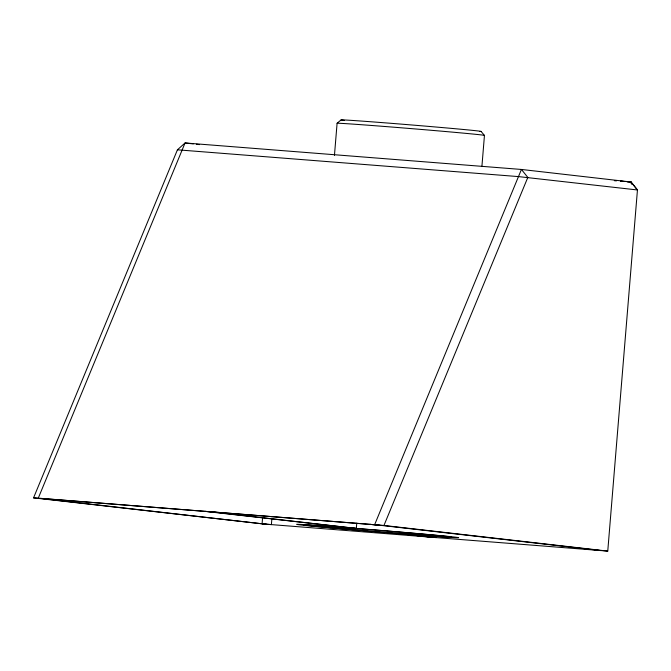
<?xml version="1.0" encoding="UTF-8"?>
<svg xmlns="http://www.w3.org/2000/svg" width="671" height="671" viewBox="0 0 671 671"><rect width="100%" height="100%" fill="white"/><g stroke="black" fill="none" stroke-linecap="round" stroke-linejoin="round"><path stroke-width="1.01" d="M262.604 517.534L262.093 523.799L271.386 524.613L271.898 518.347M334.452 155.37L337.094 123.271L341.078 119.891M356.318 528.446L356.746 523.229M436.242 535.5L436.066 537.58L398.499 533.529L429.063 537.026M481.904 166.483L484.454 135.433L481.073 131.441M631.47 183.955L631.05 182.009L521.426 169.453L185.053 142.957L38.272 498.159L33.55 497.865L177.429 149.809L185.037 142.99L193.323 143.904M600.755 550.555L376.934 524.915L40.562 498.419L264.374 524.059L607.758 551.109L637.45 189.968L631.05 182.009L626.873 181.682L631.05 182.042L637.45 189.968L518.532 176.599L177.429 149.809M374.653 524.655L521.426 169.453L527.825 177.412L383.946 525.468L38.272 498.159M614.334 180.692L616.423 180.86M624.785 181.514L620.608 181.187L623.736 181.472M369.931 524.361L379.216 525.175M266.655 524.319L33.55 497.865M196.427 144.257L199.53 144.609M383.946 525.468L607.758 551.109M212.254 511.939L357.542 528.589L205.242 511.394M631.05 182.009L631.47 183.921M344.399 120.411A70.254 0.738 4.7 0 1 407.238 124.613A70.254 0.738 4.7 0 1 479.69 131.457M337.094 123.271A73.953 0.772 4.7 0 1 412.69 128.731A73.953 0.772 4.7 0 1 484.454 135.433M350.279 527.968L331.457 526.517A81.417 0.856 4.7 0 0 301.405 525.041A81.417 0.856 4.7 0 0 384.525 532.438L424.047 535.533A81.417 0.856 4.7 0 0 454.099 537.018A81.417 0.856 4.7 0 0 370.979 529.62L350.279 527.968M330.166 527.708A73.953 0.772 4.7 0 0 450.291 537.127A73.953 0.772 4.7 0 0 352.803 528.245A73.953 0.772 4.7 0 0 330.166 527.708"/></g></svg>
